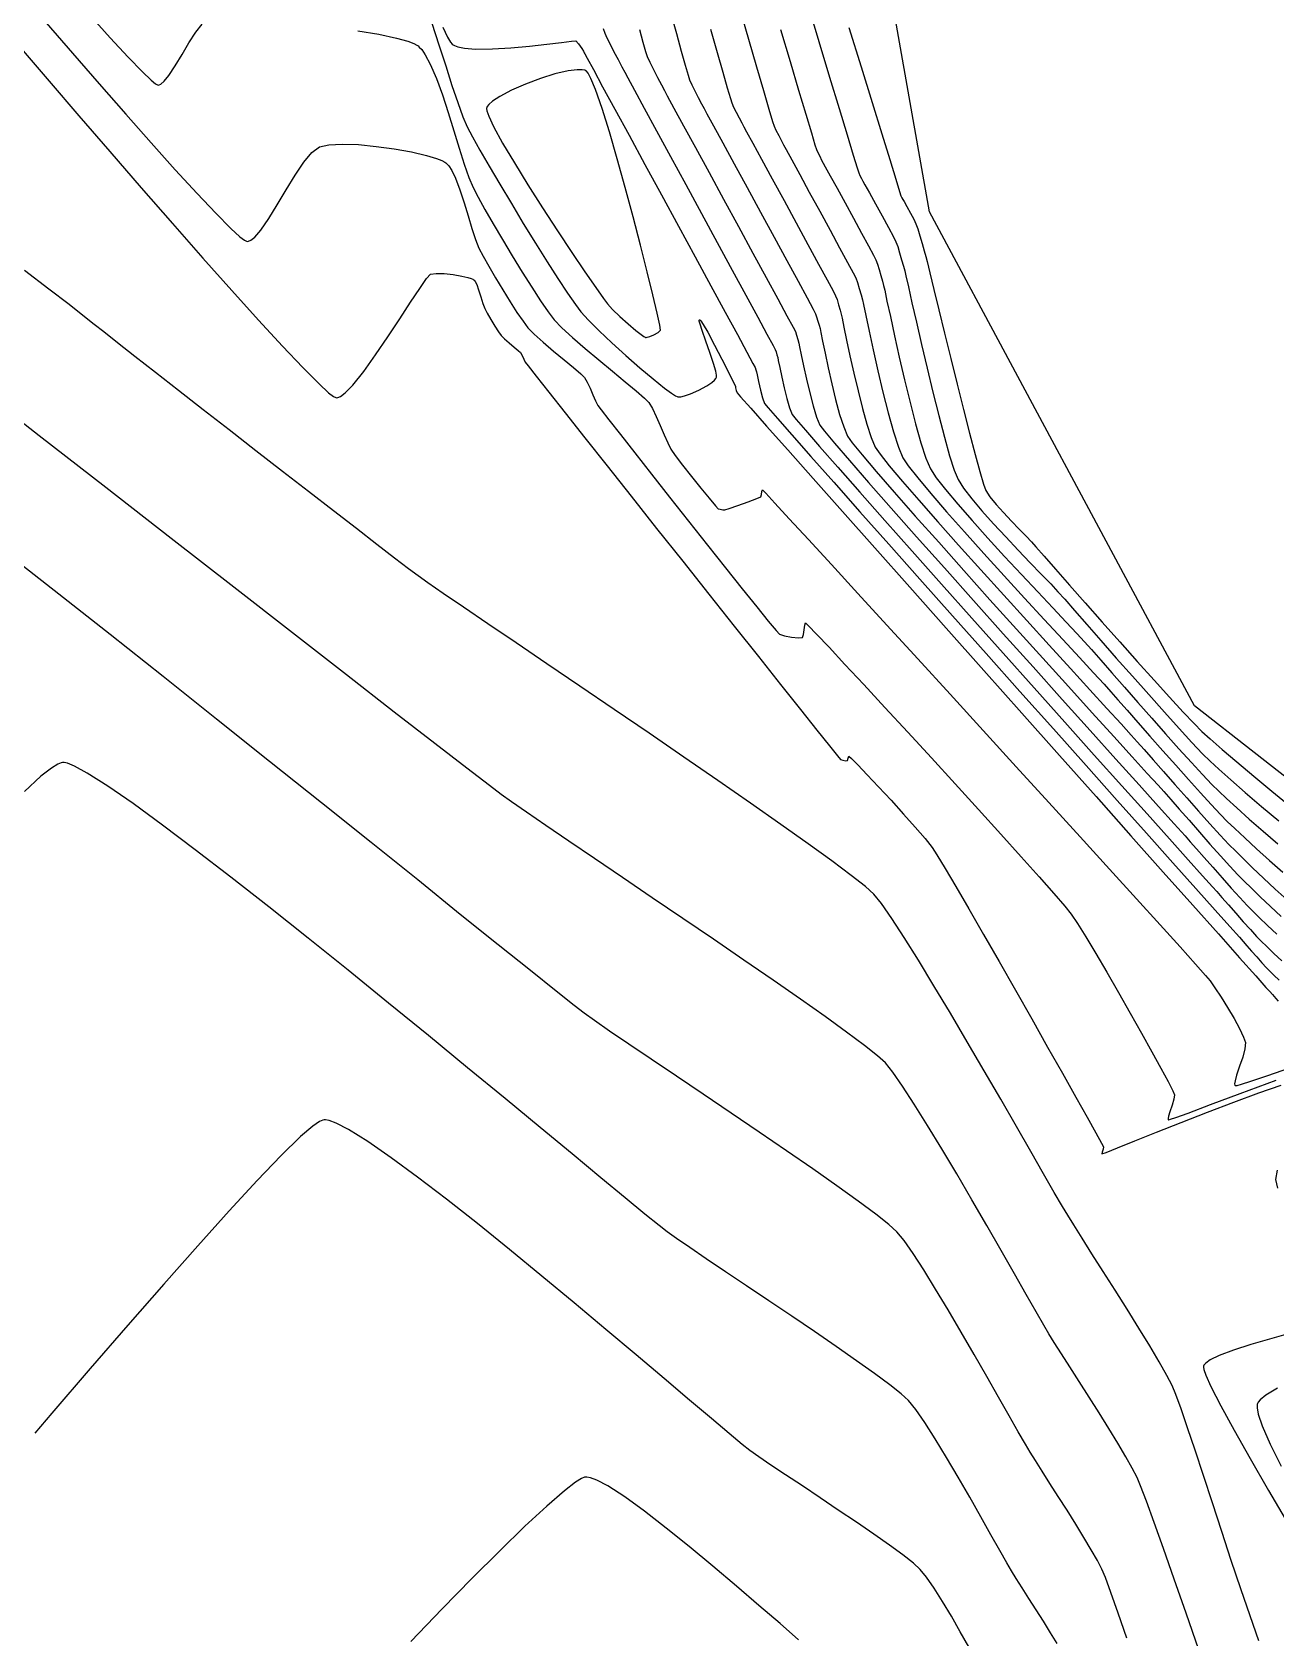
# Model space of a CAD drawing. Header units: metres. Extents: x 708931 to 723899, y 5405153 to 5413472.
# Drawn here: x 709600.9 to 709695.5, y 5411836.6 to 5411958.9 of the extents above; entities that cross this region are included whole.
import ezdxf

# ---------------------------------------------------------------- set-up
doc = ezdxf.new("R2010")
doc.units = ezdxf.units.M
doc.header["$LTSCALE"] = 12.7
doc.header["$MEASUREMENT"] = 0
for name, color, linetype in [('CONT-MJR1', 252, 'Continuous'), ('CONT-MNR1', 251, 'Continuous'), ('contornos2', 7, 'Continuous')]:
    doc.layers.add(name, color=color, linetype=linetype)

msp = doc.modelspace()

# ---------------------------------------------------------------- linework, layer by layer
at = {"layer": 'CONT-MJR1', "flags": 128}
for points, elevation in [([(709644.34, 5411959.14), (709644.46, 5411958.79), (709644.61, 5411958.45), (709644.86, 5411957.96), (709645.15, 5411957.38), (709645.46, 5411956.78), (709645.75, 5411956.24), (709645.97, 5411955.82), (709646.2, 5411955.4), (709646.71, 5411954.45), (709647.45, 5411953.08), (709648.38, 5411951.37), (709649.45, 5411949.41), (709650.61, 5411947.28), (709651.81, 5411945.07), (709653.01, 5411942.87), (709654.15, 5411940.76), (709655.2, 5411938.84), (709656.09, 5411937.18), (709656.8, 5411935.89), (709657.26, 5411935.03), (709657.43, 5411934.71), (709657.5, 5411934.53), (709657.56, 5411934.3), (709657.62, 5411934.11), (709657.66, 5411933.87), (709657.77, 5411933.34), (709657.92, 5411932.62), (709658.11, 5411931.8), (709658.31, 5411930.98), (709658.52, 5411930.28), (709658.72, 5411929.78), (709659.01, 5411929.4), (709659.72, 5411928.58), (709660.79, 5411927.34), (709662.19, 5411925.75), (709663.86, 5411923.86), (709665.76, 5411921.71), (709667.85, 5411919.36), (709670.08, 5411916.86), (709672.4, 5411914.26), (709674.77, 5411911.61), (709677.14, 5411908.96), (709679.47, 5411906.35), (709681.71, 5411903.85), (709683.81, 5411901.51), (709685.74, 5411899.36), (709687.43, 5411897.47), (709688.86, 5411895.88), (709689.96, 5411894.65), (709690.71, 5411893.82), (709691.04, 5411893.45), (709691.43, 5411893.01), (709691.92, 5411892.45), (709692.48, 5411891.81), (709693.05, 5411891.16), (709693.6, 5411890.56), (709694.07, 5411890.04), (709694.43, 5411889.68), (709694.84, 5411889.27), (709695.38, 5411888.75), (709695.99, 5411888.19)], 235), ([(709657.83, 5411959.08), (709658.56, 5411956.63), (709659.21, 5411954.45), (709659.76, 5411952.62), (709660.18, 5411951.21), (709660.45, 5411950.29), (709660.56, 5411949.94), (709660.66, 5411949.71), (709660.81, 5411949.42), (709660.96, 5411949.13), (709661.08, 5411948.91), (709661.24, 5411948.61), (709661.62, 5411947.93), (709662.13, 5411946.99), (709662.74, 5411945.88), (709663.38, 5411944.71), (709664, 5411943.58), (709664.52, 5411942.61), (709664.9, 5411941.9), (709665.08, 5411941.54), (709665.2, 5411941.22), (709665.33, 5411940.81), (709665.46, 5411940.35), (709665.58, 5411939.93), (709665.67, 5411939.6), (709665.76, 5411939.23), (709665.93, 5411938.4), (709666.19, 5411937.22), (709666.51, 5411935.76), (709666.87, 5411934.13), (709667.27, 5411932.41), (709667.69, 5411930.69), (709668.11, 5411929.06), (709668.52, 5411927.61), (709668.9, 5411926.45), (709669.24, 5411925.64), (709669.68, 5411924.96), (709670.39, 5411924.05), (709671.32, 5411922.94), (709672.41, 5411921.69), (709673.61, 5411920.35), (709674.88, 5411918.97), (709676.17, 5411917.59), (709677.41, 5411916.26), (709678.56, 5411915.04), (709679.57, 5411913.97), (709680.39, 5411913.09), (709680.96, 5411912.47), (709681.5, 5411911.87), (709682.2, 5411911.06), (709683.05, 5411910.1), (709684.01, 5411909.01), (709685.03, 5411907.85), (709686.09, 5411906.66), (709687.14, 5411905.47), (709688.16, 5411904.33), (709689.11, 5411903.28), (709689.96, 5411902.36), (709690.66, 5411901.61), (709691.19, 5411901.09), (709691.77, 5411900.54), (709692.56, 5411899.82), (709693.51, 5411898.97), (709694.57, 5411898.05), (709695.68, 5411897.08)], 240), ([(709600.02, 5411957.63), (709602.15, 5411955.14), (709604.42, 5411952.5), (709606.78, 5411949.78), (709609.17, 5411947.02), (709611.55, 5411944.31), (709613.86, 5411941.68), (709616.06, 5411939.21), (709618.1, 5411936.96), (709619.91, 5411934.98), (709621.47, 5411933.34), (709622.7, 5411932.1), (709623.43, 5411931.43), (709623.81, 5411931.13), (709623.97, 5411931.05), (709624.03, 5411931.04), (709624.12, 5411931.05), (709624.33, 5411931.14), (709624.7, 5411931.42), (709625.28, 5411932.01), (709626.11, 5411933.05), (709627.01, 5411934.3), (709627.94, 5411935.67), (709628.84, 5411937.04), (709629.66, 5411938.31), (709630.36, 5411939.37), (709630.89, 5411940.12), (709631.19, 5411940.44), (709631.61, 5411940.51), (709632.22, 5411940.5), (709632.91, 5411940.43), (709633.58, 5411940.31), (709634.03, 5411940.2), (709634.29, 5411940.11), (709634.41, 5411940.06), (709634.45, 5411940.03), (709634.5, 5411939.99), (709634.58, 5411939.88), (709634.7, 5411939.66), (709634.84, 5411939.27), (709635.01, 5411938.73), (709635.16, 5411938.21), (709635.31, 5411937.83), (709635.5, 5411937.47), (709635.77, 5411937), (709636.07, 5411936.5), (709636.36, 5411936.07), (709636.57, 5411935.77), (709636.82, 5411935.53), (709637.18, 5411935.22), (709637.56, 5411934.9), (709637.87, 5411934.64), (709638.04, 5411934.49), (709638.16, 5411934.27), (709638.28, 5411933.99), (709638.38, 5411933.76), (709638.61, 5411933.47), (709639.23, 5411932.69), (709640.19, 5411931.47), (709641.44, 5411929.89), (709642.94, 5411928), (709644.63, 5411925.86), (709646.47, 5411923.54), (709648.4, 5411921.1), (709650.39, 5411918.6), (709652.37, 5411916.09), (709654.31, 5411913.65), (709656.15, 5411911.34), (709657.84, 5411909.21), (709659.34, 5411907.32), (709660.59, 5411905.75), (709661.55, 5411904.55), (709662.17, 5411903.78), (709662.4, 5411903.5), (709662.57, 5411903.45), (709662.8, 5411903.41), (709662.94, 5411903.42), (709662.99, 5411903.6), (709663.03, 5411903.77), (709663.22, 5411903.59), (709663.71, 5411903.09), (709664.43, 5411902.34), (709665.3, 5411901.42), (709666.25, 5411900.4), (709667.2, 5411899.35), (709668.09, 5411898.36), (709668.84, 5411897.49), (709669.37, 5411896.82), (709669.74, 5411896.24), (709670.36, 5411895.22), (709671.18, 5411893.83), (709672.17, 5411892.13), (709673.28, 5411890.2), (709674.48, 5411888.12), (709675.71, 5411885.94), (709676.96, 5411883.76), (709678.16, 5411881.62), (709679.29, 5411879.62), (709680.31, 5411877.81), (709681.17, 5411876.28), (709681.84, 5411875.09), (709682.27, 5411874.31), (709682.42, 5411874.02), (709682.38, 5411873.84), (709682.31, 5411873.61), (709682.29, 5411873.48), (709682.61, 5411873.6), (709683.48, 5411873.95), (709684.8, 5411874.47), (709686.45, 5411875.13), (709688.32, 5411875.88), (709690.32, 5411876.66), (709692.33, 5411877.42), (709694.23, 5411878.13), (709695.94, 5411878.73)], 230), ([(709694.24, 5411836.43), (709693.57, 5411838.33), (709692.87, 5411840.39), (709692.14, 5411842.55), (709691.42, 5411844.75), (709690.71, 5411846.92), (709690.03, 5411849), (709689.39, 5411850.93), (709688.82, 5411852.64), (709688.33, 5411854.07), (709687.93, 5411855.17), (709687.65, 5411855.86), (709687.24, 5411856.63), (709686.66, 5411857.66), (709685.93, 5411858.87), (709685.11, 5411860.22), (709684.21, 5411861.66), (709683.3, 5411863.11), (709682.4, 5411864.54), (709681.54, 5411865.88), (709680.78, 5411867.07), (709680.15, 5411868.08), (709679.69, 5411868.83), (709679.29, 5411869.49), (709678.67, 5411870.56), (709677.86, 5411871.98), (709676.89, 5411873.67), (709675.79, 5411875.58), (709674.59, 5411877.66), (709673.34, 5411879.82), (709672.05, 5411882.03), (709670.76, 5411884.2), (709669.51, 5411886.29), (709668.33, 5411888.23), (709667.25, 5411889.96), (709666.3, 5411891.41), (709665.51, 5411892.54), (709664.93, 5411893.26), (709664.29, 5411893.84), (709663.21, 5411894.69), (709661.74, 5411895.79), (709659.94, 5411897.09), (709657.85, 5411898.57), (709655.55, 5411900.18), (709653.07, 5411901.9), (709650.48, 5411903.68), (709647.82, 5411905.5), (709645.16, 5411907.31), (709642.55, 5411909.08), (709640.05, 5411910.78), (709637.7, 5411912.38), (709635.56, 5411913.83), (709633.7, 5411915.1), (709632.15, 5411916.15), (709630.99, 5411916.96), (709630.25, 5411917.48), (709629.51, 5411918.03), (709628.45, 5411918.84), (709627.11, 5411919.87), (709625.54, 5411921.08), (709623.79, 5411922.43), (709621.9, 5411923.9), (709619.92, 5411925.43), (709617.89, 5411927.01), (709615.86, 5411928.59), (709613.88, 5411930.13), (709612, 5411931.6), (709610.25, 5411932.97), (709608.69, 5411934.19), (709607.36, 5411935.23), (709606.31, 5411936.05), (709605.59, 5411936.63), (709604.84, 5411937.21), (709603.67, 5411938.13), (709602.12, 5411939.32), (709600.28, 5411940.74)], 230), ([(709695.64, 5411872.26), (709695.52, 5411871.55), (709695.67, 5411870.89)], 230), ([(709696.47, 5411859.79), (709695.05, 5411859.38), (709693.63, 5411858.97), (709692.31, 5411858.55), (709691.21, 5411858.14), (709690.54, 5411857.81), (709690.2, 5411857.56), (709690.06, 5411857.4), (709690.02, 5411857.32), (709690.02, 5411857.26), (709690.05, 5411857.08), (709690.2, 5411856.64), (709690.58, 5411855.79), (709691.34, 5411854.32), (709692.35, 5411852.47), (709693.58, 5411850.3), (709694.98, 5411847.87), (709696.51, 5411845.27)], 230), ([(709659.2, 5411836.49), (709657.79, 5411837.73), (709656.19, 5411839.11), (709654.47, 5411840.59), (709652.68, 5411842.11), (709650.88, 5411843.6), (709649.13, 5411845.01), (709647.47, 5411846.29), (709645.98, 5411847.38), (709644.69, 5411848.21), (709643.85, 5411848.66), (709643.36, 5411848.84), (709643.09, 5411848.89), (709642.98, 5411848.89), (709642.9, 5411848.87), (709642.68, 5411848.78), (709642.22, 5411848.49), (709641.39, 5411847.85), (709640.03, 5411846.68), (709638.37, 5411845.14), (709636.46, 5411843.28), (709634.34, 5411841.17), (709632.07, 5411838.85), (709629.7, 5411836.37)], 235)]:
    msp.add_lwpolyline(points, dxfattribs=dict(at, elevation=elevation))
at = {"layer": 'CONT-MNR1', "flags": 128}
for points, elevation in [([(709659.85, 5411961.12), (709660.75, 5411958.16), (709661.57, 5411955.45), (709662.3, 5411953.05), (709662.9, 5411951.05), (709663.37, 5411949.52), (709663.66, 5411948.54), (709663.78, 5411948.17), (709663.87, 5411947.97), (709664, 5411947.72), (709664.1, 5411947.53), (709664.26, 5411947.25), (709664.6, 5411946.63), (709665.06, 5411945.8), (709665.57, 5411944.88), (709666.04, 5411944), (709666.42, 5411943.3), (709666.61, 5411942.91), (709666.75, 5411942.55), (709666.89, 5411942.07), (709667.04, 5411941.55), (709667.18, 5411941.07), (709667.28, 5411940.7), (709667.37, 5411940.32), (709667.56, 5411939.49), (709667.83, 5411938.28), (709668.17, 5411936.79), (709668.56, 5411935.1), (709668.98, 5411933.3), (709669.42, 5411931.46), (709669.87, 5411929.68), (709670.3, 5411928.04), (709670.7, 5411926.63), (709671.05, 5411925.52), (709671.35, 5411924.81), (709671.77, 5411924.15), (709672.39, 5411923.34), (709673.16, 5411922.43), (709674.03, 5411921.45), (709674.97, 5411920.45), (709675.92, 5411919.45), (709676.84, 5411918.49), (709677.68, 5411917.62), (709678.4, 5411916.87), (709678.95, 5411916.27), (709679.46, 5411915.7), (709680.2, 5411914.85), (709681.14, 5411913.79), (709682.22, 5411912.56), (709683.39, 5411911.23), (709684.63, 5411909.84), (709685.86, 5411908.45), (709687.06, 5411907.11), (709688.17, 5411905.88), (709689.15, 5411904.81), (709689.96, 5411903.95), (709690.54, 5411903.37), (709691.19, 5411902.77), (709692.1, 5411901.96), (709693.21, 5411901), (709694.45, 5411899.94), (709695.77, 5411898.83)], 241), ([(709601.93, 5411959.59), (709603.93, 5411957.28), (709605.96, 5411954.94), (709607.98, 5411952.64), (709609.93, 5411950.44), (709611.76, 5411948.4), (709613.41, 5411946.6), (709614.84, 5411945.09), (709615.99, 5411943.93), (709616.67, 5411943.3), (709617.03, 5411943.03), (709617.18, 5411942.95), (709617.24, 5411942.94), (709617.33, 5411942.95), (709617.51, 5411943.03), (709617.81, 5411943.27), (709618.26, 5411943.79), (709618.87, 5411944.68), (709619.52, 5411945.74), (709620.2, 5411946.88), (709620.87, 5411947.99), (709621.53, 5411948.97), (709622.16, 5411949.72), (709622.73, 5411950.14), (709623.44, 5411950.3), (709624.47, 5411950.35), (709625.7, 5411950.31), (709627.05, 5411950.18), (709628.43, 5411949.99), (709629.74, 5411949.75), (709630.89, 5411949.49), (709631.64, 5411949.26), (709632.06, 5411949.09), (709632.27, 5411948.98), (709632.35, 5411948.93), (709632.42, 5411948.86), (709632.58, 5411948.69), (709632.8, 5411948.35), (709633.09, 5411947.76), (709633.42, 5411946.88), (709633.74, 5411945.89), (709634.04, 5411944.88), (709634.33, 5411943.92), (709634.61, 5411943.08), (709634.87, 5411942.44), (709635.19, 5411941.82), (709635.62, 5411941.05), (709636.13, 5411940.17), (709636.68, 5411939.25), (709637.24, 5411938.35), (709637.76, 5411937.54), (709638.23, 5411936.86), (709638.59, 5411936.37), (709639.07, 5411935.88), (709639.75, 5411935.27), (709640.54, 5411934.6), (709641.35, 5411933.94), (709642.07, 5411933.34), (709642.63, 5411932.87), (709642.92, 5411932.58), (709643.12, 5411932.24), (709643.33, 5411931.78), (709643.55, 5411931.27), (709643.75, 5411930.8), (709643.93, 5411930.45), (709644.18, 5411930.12), (709644.77, 5411929.36), (709645.64, 5411928.24), (709646.74, 5411926.84), (709648, 5411925.22), (709649.38, 5411923.47), (709650.82, 5411921.65), (709652.26, 5411919.83), (709653.64, 5411918.09), (709654.91, 5411916.5), (709656.02, 5411915.13), (709656.89, 5411914.04), (709657.49, 5411913.33), (709657.74, 5411913.05), (709658.13, 5411912.92), (709658.67, 5411912.81), (709659.19, 5411912.77), (709659.49, 5411912.8), (709659.57, 5411913.01), (709659.63, 5411913.38), (709659.68, 5411913.73), (709659.74, 5411913.9), (709659.97, 5411913.68), (709660.58, 5411913.05), (709661.52, 5411912.05), (709662.73, 5411910.75), (709664.17, 5411909.21), (709665.78, 5411907.47), (709667.51, 5411905.59), (709669.31, 5411903.63), (709671.13, 5411901.65), (709672.91, 5411899.7), (709674.6, 5411897.83), (709676.16, 5411896.11), (709677.52, 5411894.58), (709678.64, 5411893.3), (709679.47, 5411892.34), (709679.95, 5411891.74), (709680.43, 5411891.03), (709681.07, 5411890.01), (709681.83, 5411888.75), (709682.67, 5411887.32), (709683.56, 5411885.78), (709684.45, 5411884.21), (709685.31, 5411882.68), (709686.1, 5411881.26), (709686.79, 5411880.01), (709687.33, 5411879), (709687.69, 5411878.3), (709687.82, 5411877.99), (709687.78, 5411877.65), (709687.64, 5411877.19), (709687.47, 5411876.7), (709687.37, 5411876.37), (709687.34, 5411876.19), (709687.35, 5411876.11), (709687.36, 5411876.09), (709687.38, 5411876.09), (709687.51, 5411876.13), (709687.92, 5411876.27), (709688.85, 5411876.6), (709690.56, 5411877.24), (709692.83, 5411878.08), (709695.57, 5411879.11)], 231), ([(709605.28, 5411960.15), (709606.81, 5411958.45), (709608.16, 5411956.98), (709609.26, 5411955.84), (709609.92, 5411955.21), (709610.26, 5411954.93), (709610.4, 5411954.85), (709610.45, 5411954.84), (709610.52, 5411954.85), (709610.66, 5411954.92), (709610.9, 5411955.13), (709611.26, 5411955.57), (709611.75, 5411956.32), (709612.27, 5411957.18), (709612.8, 5411958.06), (709613.32, 5411958.87), (709613.81, 5411959.49)], 232), ([(709649.47, 5411960.28), (709649.9, 5411958.76), (709650.27, 5411957.43), (709650.58, 5411956.35), (709650.79, 5411955.6), (709650.9, 5411955.25), (709651.07, 5411954.87), (709651.31, 5411954.4), (709651.57, 5411953.89), (709651.82, 5411953.42), (709652.01, 5411953.06), (709652.23, 5411952.65), (709652.72, 5411951.75), (709653.43, 5411950.45), (709654.3, 5411948.85), (709655.28, 5411947.05), (709656.31, 5411945.16), (709657.34, 5411943.27), (709658.31, 5411941.49), (709659.16, 5411939.92), (709659.85, 5411938.65), (709660.31, 5411937.79), (709660.49, 5411937.44), (709660.58, 5411937.2), (709660.68, 5411936.88), (709660.77, 5411936.56), (709660.84, 5411936.31), (709660.9, 5411936.01), (709661.03, 5411935.36), (709661.22, 5411934.43), (709661.46, 5411933.32), (709661.73, 5411932.11), (709662.02, 5411930.9), (709662.33, 5411929.77), (709662.64, 5411928.82), (709662.93, 5411928.12), (709663.29, 5411927.62), (709664.04, 5411926.7), (709665.12, 5411925.43), (709666.49, 5411923.86), (709668.08, 5411922.04), (709669.87, 5411920.04), (709671.78, 5411917.9), (709673.77, 5411915.67), (709675.8, 5411913.43), (709677.8, 5411911.21), (709679.74, 5411909.07), (709681.55, 5411907.07), (709683.19, 5411905.26), (709684.61, 5411903.7), (709685.75, 5411902.45), (709686.57, 5411901.55), (709687.01, 5411901.06), (709687.53, 5411900.46), (709688.18, 5411899.72), (709688.93, 5411898.88), (709689.72, 5411897.97), (709690.52, 5411897.06), (709691.31, 5411896.18), (709692.03, 5411895.39), (709692.65, 5411894.73), (709693.13, 5411894.24), (709693.67, 5411893.72), (709694.35, 5411893.06), (709695.12, 5411892.31), (709695.95, 5411891.55)], 237), ([(709654.7, 5411960.69), (709655.39, 5411958.34), (709656.01, 5411956.22), (709656.54, 5411954.42), (709656.95, 5411953.01), (709657.22, 5411952.08), (709657.34, 5411951.71), (709657.48, 5411951.4), (709657.69, 5411951), (709657.9, 5411950.6), (709658.06, 5411950.29), (709658.25, 5411949.94), (709658.68, 5411949.15), (709659.29, 5411948.04), (709660.02, 5411946.7), (709660.81, 5411945.25), (709661.6, 5411943.8), (709662.33, 5411942.46), (709662.94, 5411941.33), (709663.37, 5411940.54), (709663.55, 5411940.18), (709663.68, 5411939.82), (709663.82, 5411939.35), (709663.96, 5411938.87), (709664.06, 5411938.5), (709664.14, 5411938.13), (709664.32, 5411937.3), (709664.57, 5411936.12), (709664.88, 5411934.69), (709665.24, 5411933.1), (709665.62, 5411931.47), (709666.02, 5411929.89), (709666.42, 5411928.46), (709666.8, 5411927.28), (709667.14, 5411926.47), (709667.55, 5411925.86), (709668.27, 5411924.94), (709669.26, 5411923.76), (709670.47, 5411922.37), (709671.83, 5411920.83), (709673.31, 5411919.18), (709674.85, 5411917.49), (709676.4, 5411915.8), (709677.91, 5411914.16), (709679.32, 5411912.63), (709680.58, 5411911.27), (709681.65, 5411910.11), (709682.46, 5411909.23), (709682.98, 5411908.66), (709683.51, 5411908.06), (709684.21, 5411907.27), (709685.04, 5411906.33), (709685.95, 5411905.28), (709686.92, 5411904.18), (709687.91, 5411903.07), (709688.88, 5411901.98), (709689.79, 5411900.97), (709690.61, 5411900.07), (709691.31, 5411899.33), (709691.84, 5411898.8), (709692.41, 5411898.25), (709693.17, 5411897.54), (709694.06, 5411896.71), (709695.04, 5411895.83), (709696.06, 5411894.92)], 239), ([(709625.66, 5411958.98), (709627.25, 5411958.71), (709628.6, 5411958.42), (709629.45, 5411958.18), (709629.92, 5411958), (709630.15, 5411957.88), (709630.24, 5411957.82), (709630.33, 5411957.74), (709630.52, 5411957.54), (709630.79, 5411957.14), (709631.17, 5411956.44), (709631.63, 5411955.35), (709632.09, 5411954.1), (709632.53, 5411952.75), (709632.96, 5411951.37), (709633.37, 5411950.04), (709633.75, 5411948.83), (709634.11, 5411947.81), (709634.43, 5411947.05), (709634.81, 5411946.32), (709635.33, 5411945.37), (709635.96, 5411944.28), (709636.66, 5411943.08), (709637.4, 5411941.84), (709638.16, 5411940.61), (709638.89, 5411939.46), (709639.56, 5411938.43), (709640.15, 5411937.58), (709640.61, 5411936.98), (709641.19, 5411936.37), (709641.99, 5411935.63), (709642.95, 5411934.8), (709643.99, 5411933.93), (709645.03, 5411933.07), (709646.01, 5411932.26), (709646.84, 5411931.56), (709647.47, 5411931.01), (709647.81, 5411930.67), (709648.08, 5411930.22), (709648.37, 5411929.61), (709648.67, 5411928.92), (709648.96, 5411928.23), (709649.24, 5411927.6), (709649.48, 5411927.13), (709649.82, 5411926.65), (709650.38, 5411925.92), (709651.06, 5411925.06), (709651.77, 5411924.17), (709652.41, 5411923.39), (709652.88, 5411922.82), (709653.09, 5411922.59), (709653.24, 5411922.55), (709653.44, 5411922.52), (709653.6, 5411922.52), (709653.92, 5411922.62), (709654.59, 5411922.85), (709655.37, 5411923.13), (709656.03, 5411923.38), (709656.33, 5411923.51), (709656.38, 5411923.68), (709656.41, 5411923.91), (709656.46, 5411924.04), (709656.71, 5411923.78), (709657.4, 5411923.02), (709658.5, 5411921.83), (709659.95, 5411920.25), (709661.71, 5411918.34), (709663.71, 5411916.15), (709665.91, 5411913.74), (709668.27, 5411911.17), (709670.74, 5411908.47), (709673.25, 5411905.72), (709675.77, 5411902.95), (709678.25, 5411900.24), (709680.63, 5411897.62), (709682.87, 5411895.16), (709684.92, 5411892.91), (709686.72, 5411890.92), (709688.24, 5411889.25), (709689.41, 5411887.94), (709690.19, 5411887.06), (709690.53, 5411886.66), (709690.9, 5411886.13), (709691.36, 5411885.42), (709691.86, 5411884.62), (709692.35, 5411883.79), (709692.77, 5411883.02), (709693.08, 5411882.38), (709693.23, 5411881.96), (709693.18, 5411881.49), (709693.01, 5411880.86), (709692.77, 5411880.16), (709692.54, 5411879.49), (709692.43, 5411879.06), (709692.4, 5411878.82), (709692.42, 5411878.72), (709692.44, 5411878.69), (709692.46, 5411878.69), (709692.58, 5411878.7), (709692.91, 5411878.79), (709693.64, 5411879.02), (709694.93, 5411879.46), (709696.59, 5411880.04)], 232), ([(709631.29, 5411959.55), (709631.83, 5411957.91), (709632.34, 5411956.31), (709632.82, 5411954.82), (709633.26, 5411953.51), (709633.65, 5411952.43), (709633.98, 5411951.66), (709634.38, 5411950.91), (709634.94, 5411949.9), (709635.65, 5411948.67), (709636.46, 5411947.3), (709637.34, 5411945.82), (709638.25, 5411944.31), (709639.17, 5411942.82), (709640.06, 5411941.4), (709640.89, 5411940.11), (709641.61, 5411939), (709642.21, 5411938.14), (709642.63, 5411937.58), (709643.22, 5411936.94), (709644.03, 5411936.13), (709645, 5411935.22), (709646.06, 5411934.26), (709647.12, 5411933.32), (709648.13, 5411932.48), (709648.99, 5411931.78), (709649.53, 5411931.38), (709649.83, 5411931.19), (709649.96, 5411931.13), (709650.01, 5411931.12), (709650.07, 5411931.11), (709650.23, 5411931.12), (709650.52, 5411931.19), (709650.98, 5411931.34), (709651.61, 5411931.61), (709652.21, 5411931.94), (709652.6, 5411932.2), (709652.81, 5411932.39), (709652.9, 5411932.5), (709652.93, 5411932.55), (709652.95, 5411932.6), (709652.95, 5411932.75), (709652.9, 5411933.07), (709652.74, 5411933.64), (709652.46, 5411934.48), (709652.14, 5411935.36), (709651.86, 5411936.15), (709651.7, 5411936.64), (709651.64, 5411936.88), (709651.64, 5411936.96), (709651.66, 5411936.98), (709651.68, 5411936.97), (709651.76, 5411936.89), (709651.94, 5411936.62), (709652.29, 5411936.03), (709652.81, 5411935.05), (709653.37, 5411933.98), (709653.87, 5411932.99), (709654.23, 5411932.26), (709654.37, 5411931.98), (709654.39, 5411931.91), (709654.41, 5411931.81), (709654.46, 5411931.6), (709654.52, 5411931.43), (709654.79, 5411931.12), (709655.56, 5411930.25), (709656.77, 5411928.88), (709658.38, 5411927.08), (709660.32, 5411924.89), (709662.55, 5411922.38), (709665.02, 5411919.61), (709667.67, 5411916.63), (709670.45, 5411913.5), (709673.31, 5411910.28), (709676.2, 5411907.04), (709679.06, 5411903.82), (709681.85, 5411900.7), (709684.5, 5411897.71), (709686.97, 5411894.94), (709689.21, 5411892.42), (709691.17, 5411890.23), (709692.78, 5411888.41), (709694, 5411887.04), (709694.78, 5411886.16), (709695.07, 5411885.84), (709695.27, 5411885.61), (709695.53, 5411885.32), (709695.72, 5411885.11)], 233), ([(709632.13, 5411959.24), (709632.47, 5411958.5), (709632.7, 5411958.12), (709632.84, 5411957.96), (709632.91, 5411957.9), (709633.01, 5411957.85), (709633.26, 5411957.75), (709633.77, 5411957.65), (709634.62, 5411957.58), (709635.9, 5411957.59), (709637.31, 5411957.68), (709638.73, 5411957.81), (709640.05, 5411957.96), (709641.15, 5411958.09), (709641.92, 5411958.18), (709642.24, 5411958.2), (709642.46, 5411957.97), (709642.71, 5411957.62), (709642.83, 5411957.42), (709642.89, 5411957.31), (709642.94, 5411957.21), (709643.11, 5411956.9), (709643.58, 5411956.04), (709644.29, 5411954.72), (709645.22, 5411953.02), (709646.3, 5411951.02), (709647.5, 5411948.81), (709648.77, 5411946.48), (709650.06, 5411944.1), (709651.33, 5411941.76), (709652.53, 5411939.56), (709653.62, 5411937.56), (709654.55, 5411935.85), (709655.27, 5411934.52), (709655.73, 5411933.66), (709655.9, 5411933.35), (709655.96, 5411933.18), (709656, 5411933.01), (709656.05, 5411932.78), (709656.16, 5411932.27), (709656.3, 5411931.63), (709656.46, 5411931.03), (709656.62, 5411930.6), (709656.89, 5411930.28), (709657.6, 5411929.46), (709658.69, 5411928.21), (709660.14, 5411926.58), (709661.88, 5411924.61), (709663.87, 5411922.36), (709666.08, 5411919.89), (709668.44, 5411917.23), (709670.92, 5411914.44), (709673.48, 5411911.58), (709676.05, 5411908.69), (709678.61, 5411905.83), (709681.09, 5411903.04), (709683.46, 5411900.38), (709685.68, 5411897.9), (709687.69, 5411895.65), (709689.45, 5411893.68), (709690.91, 5411892.05), (709692.03, 5411890.8), (709692.76, 5411889.98), (709693.05, 5411889.65), (709693.33, 5411889.33), (709693.69, 5411888.92), (709694.08, 5411888.48), (709694.47, 5411888.04), (709694.82, 5411887.66), (709695.08, 5411887.39), (709695.38, 5411887.1), (709695.79, 5411886.71)], 234), ([(709647.1, 5411959.08), (709647.36, 5411958.12), (709647.56, 5411957.4), (709647.68, 5411957.02), (709647.88, 5411956.58), (709648.16, 5411956.02), (709648.47, 5411955.42), (709648.76, 5411954.87), (709648.99, 5411954.44), (709649.21, 5411954.02), (709649.72, 5411953.09), (709650.45, 5411951.75), (709651.36, 5411950.08), (709652.39, 5411948.18), (709653.49, 5411946.15), (709654.62, 5411944.08), (709655.72, 5411942.06), (709656.74, 5411940.19), (709657.62, 5411938.57), (709658.32, 5411937.27), (709658.78, 5411936.41), (709658.96, 5411936.08), (709659.05, 5411935.81), (709659.15, 5411935.48), (709659.23, 5411935.21), (709659.28, 5411934.93), (709659.41, 5411934.32), (709659.58, 5411933.47), (709659.8, 5411932.47), (709660.05, 5411931.42), (709660.31, 5411930.42), (709660.57, 5411929.56), (709660.83, 5411928.95), (709661.17, 5411928.49), (709661.93, 5411927.58), (709663.07, 5411926.26), (709664.53, 5411924.59), (709666.25, 5411922.63), (709668.19, 5411920.45), (709670.3, 5411918.09), (709672.51, 5411915.61), (709674.78, 5411913.08), (709677.05, 5411910.55), (709679.27, 5411908.08), (709681.39, 5411905.72), (709683.36, 5411903.54), (709685.12, 5411901.59), (709686.61, 5411899.92), (709687.8, 5411898.61), (709688.62, 5411897.7), (709689.02, 5411897.25), (709689.49, 5411896.72), (709690.08, 5411896.05), (709690.74, 5411895.3), (709691.44, 5411894.5), (709692.14, 5411893.72), (709692.79, 5411893), (709693.35, 5411892.39), (709693.78, 5411891.96), (709694.27, 5411891.49), (709694.89, 5411890.88), (709695.6, 5411890.21)], 236), ([(709652.51, 5411959.09), (709653.01, 5411957.33), (709653.44, 5411955.82), (709653.78, 5411954.63), (709654.01, 5411953.82), (709654.12, 5411953.48), (709654.26, 5411953.17), (709654.45, 5411952.78), (709654.67, 5411952.36), (709654.88, 5411951.97), (709655.04, 5411951.67), (709655.24, 5411951.29), (709655.71, 5411950.43), (709656.38, 5411949.2), (709657.2, 5411947.71), (709658.1, 5411946.06), (709659.02, 5411944.35), (709659.92, 5411942.71), (709660.73, 5411941.22), (709661.39, 5411940.01), (709661.84, 5411939.17), (709662.02, 5411938.81), (709662.13, 5411938.51), (709662.25, 5411938.11), (709662.36, 5411937.71), (709662.45, 5411937.4), (709662.52, 5411937.1), (709662.66, 5411936.41), (709662.86, 5411935.43), (709663.11, 5411934.24), (709663.41, 5411932.92), (709663.73, 5411931.56), (709664.06, 5411930.23), (709664.4, 5411929.03), (709664.73, 5411928.02), (709665.04, 5411927.29), (709665.41, 5411926.76), (709666.11, 5411925.87), (709667.11, 5411924.68), (709668.36, 5411923.24), (709669.8, 5411921.61), (709671.39, 5411919.82), (709673.08, 5411917.94), (709674.82, 5411916.01), (709676.58, 5411914.08), (709678.28, 5411912.2), (709679.9, 5411910.43), (709681.38, 5411908.81), (709682.68, 5411907.39), (709683.75, 5411906.23), (709684.53, 5411905.37), (709684.99, 5411904.86), (709685.52, 5411904.26), (709686.2, 5411903.49), (709686.99, 5411902.59), (709687.85, 5411901.61), (709688.75, 5411900.59), (709689.64, 5411899.58), (709690.5, 5411898.62), (709691.29, 5411897.76), (709691.96, 5411897.05), (709692.48, 5411896.52), (709693.05, 5411895.97), (709693.77, 5411895.27), (709694.59, 5411894.48), (709695.48, 5411893.65), (709696.4, 5411892.83)], 238), ([(709663.04, 5411959.22), (709663.97, 5411956.23), (709664.8, 5411953.51), (709665.53, 5411951.14), (709666.14, 5411949.18), (709666.6, 5411947.69), (709666.89, 5411946.74), (709666.99, 5411946.41), (709667.06, 5411946.27), (709667.13, 5411946.14), (709667.23, 5411945.97), (709667.45, 5411945.59), (709667.72, 5411945.1), (709667.97, 5411944.63), (709668.14, 5411944.27), (709668.28, 5411943.9), (709668.44, 5411943.37), (709668.61, 5411942.78), (709668.77, 5411942.23), (709668.89, 5411941.8), (709668.99, 5411941.41), (709669.2, 5411940.54), (709669.51, 5411939.29), (709669.89, 5411937.73), (709670.32, 5411935.95), (709670.79, 5411934.04), (709671.27, 5411932.08), (709671.76, 5411930.15), (709672.22, 5411928.34), (709672.64, 5411926.73), (709672.99, 5411925.42), (709673.27, 5411924.47), (709673.45, 5411923.99), (709673.77, 5411923.5), (709674.24, 5411922.93), (709674.8, 5411922.3), (709675.4, 5411921.66), (709676, 5411921.05), (709676.52, 5411920.51), (709676.93, 5411920.07), (709677.27, 5411919.69), (709677.9, 5411918.98), (709678.77, 5411917.99), (709679.82, 5411916.79), (709681.02, 5411915.43), (709682.32, 5411913.97), (709683.65, 5411912.47), (709684.99, 5411910.97), (709686.27, 5411909.55), (709687.45, 5411908.24), (709688.48, 5411907.12), (709689.31, 5411906.24), (709689.89, 5411905.65), (709690.53, 5411905.07), (709691.44, 5411904.27), (709692.57, 5411903.32), (709693.85, 5411902.24), (709695.22, 5411901.11), (709696.62, 5411899.96)], 242), ([(709689.68, 5411835.75), (709688.71, 5411838.52), (709687.8, 5411841.11), (709686.98, 5411843.44), (709686.26, 5411845.44), (709685.68, 5411847.06), (709685.24, 5411848.22), (709684.97, 5411848.86), (709684.61, 5411849.56), (709684.12, 5411850.43), (709683.51, 5411851.46), (709682.82, 5411852.58), (709682.08, 5411853.77), (709681.32, 5411854.97), (709680.57, 5411856.16), (709679.86, 5411857.27), (709679.21, 5411858.28), (709678.67, 5411859.14), (709678.26, 5411859.8), (709677.88, 5411860.45), (709677.29, 5411861.47), (709676.53, 5411862.79), (709675.63, 5411864.37), (709674.62, 5411866.14), (709673.53, 5411868.04), (709672.39, 5411870), (709671.24, 5411871.96), (709670.1, 5411873.87), (709669.02, 5411875.66), (709668.01, 5411877.27), (709667.12, 5411878.64), (709666.38, 5411879.71), (709665.81, 5411880.41), (709665.21, 5411880.96), (709664.21, 5411881.75), (709662.86, 5411882.76), (709661.22, 5411883.94), (709659.34, 5411885.27), (709657.26, 5411886.72), (709655.04, 5411888.24), (709652.74, 5411889.82), (709650.4, 5411891.41), (709648.07, 5411892.99), (709645.81, 5411894.52), (709643.67, 5411895.97), (709641.71, 5411897.3), (709639.96, 5411898.49), (709638.48, 5411899.49), (709637.34, 5411900.29), (709636.56, 5411900.84), (709635.67, 5411901.52), (709633.95, 5411902.84), (709631.51, 5411904.73), (709628.43, 5411907.12), (709624.79, 5411909.95), (709620.69, 5411913.14), (709616.21, 5411916.62), (709611.44, 5411920.33), (709606.47, 5411924.2), (709601.4, 5411928.15), (709596.29, 5411932.12)], 231), ([(709684.19, 5411836.62), (709683.53, 5411838.54), (709682.98, 5411840.1), (709682.56, 5411841.24), (709682.3, 5411841.87), (709681.95, 5411842.54), (709681.48, 5411843.36), (709680.92, 5411844.3), (709680.3, 5411845.31), (709679.64, 5411846.36), (709678.97, 5411847.41), (709678.33, 5411848.41), (709677.74, 5411849.33), (709677.23, 5411850.14), (709676.83, 5411850.78), (709676.47, 5411851.39), (709675.93, 5411852.33), (709675.24, 5411853.54), (709674.43, 5411854.97), (709673.53, 5411856.55), (709672.57, 5411858.22), (709671.58, 5411859.93), (709670.59, 5411861.61), (709669.63, 5411863.2), (709668.73, 5411864.66), (709667.92, 5411865.91), (709667.23, 5411866.9), (709666.69, 5411867.56), (709666.08, 5411868.12), (709665.08, 5411868.91), (709663.74, 5411869.9), (709662.12, 5411871.06), (709660.28, 5411872.34), (709658.29, 5411873.72), (709656.2, 5411875.15), (709654.06, 5411876.6), (709651.94, 5411878.03), (709649.9, 5411879.41), (709647.99, 5411880.69), (709646.27, 5411881.85), (709644.81, 5411882.84), (709643.66, 5411883.64), (709642.88, 5411884.2), (709642.12, 5411884.78), (709640.74, 5411885.88), (709638.79, 5411887.44), (709636.34, 5411889.41), (709633.45, 5411891.72), (709630.21, 5411894.34), (709626.66, 5411897.18), (709622.88, 5411900.21), (709618.94, 5411903.36), (709614.9, 5411906.59), (709610.84, 5411909.82), (709606.81, 5411913.01), (709602.88, 5411916.1), (709599.13, 5411919.03)], 232), ([(709678.89, 5411836.22), (709678.39, 5411837.04), (709677.85, 5411837.91), (709677.29, 5411838.79), (709676.74, 5411839.65), (709676.22, 5411840.46), (709675.77, 5411841.17), (709675.4, 5411841.76), (709675.05, 5411842.36), (709674.52, 5411843.3), (709673.85, 5411844.48), (709673.08, 5411845.86), (709672.23, 5411847.35), (709671.34, 5411848.88), (709670.46, 5411850.39), (709669.6, 5411851.8), (709668.82, 5411853.03), (709668.13, 5411854.03), (709667.58, 5411854.71), (709667.02, 5411855.22), (709666.14, 5411855.91), (709664.99, 5411856.76), (709663.62, 5411857.74), (709662.07, 5411858.82), (709660.41, 5411859.96), (709658.69, 5411861.13), (709656.95, 5411862.3), (709655.25, 5411863.44), (709653.64, 5411864.51), (709652.18, 5411865.5), (709650.92, 5411866.35), (709649.9, 5411867.05), (709649.19, 5411867.55), (709648.58, 5411868.03), (709647.5, 5411868.91), (709646.01, 5411870.14), (709644.15, 5411871.67), (709641.98, 5411873.48), (709639.53, 5411875.5), (709636.86, 5411877.71), (709634.01, 5411880.05), (709631.04, 5411882.49), (709627.99, 5411884.97), (709624.92, 5411887.47), (709621.86, 5411889.92), (709618.87, 5411892.3), (709615.99, 5411894.55), (709613.28, 5411896.64), (709610.79, 5411898.52), (709608.55, 5411900.15), (709606.62, 5411901.48), (709605.05, 5411902.48), (709604.09, 5411903), (709603.55, 5411903.22), (709603.29, 5411903.27), (709603.18, 5411903.27), (709603.07, 5411903.25), (709602.82, 5411903.16), (709602.33, 5411902.86), (709601.53, 5411902.23), (709600.28, 5411901.06)], 233), ([(709672.17, 5411835.97), (709671.51, 5411837.12), (709670.84, 5411838.29), (709670.17, 5411839.41), (709669.53, 5411840.42), (709668.95, 5411841.26), (709668.46, 5411841.86), (709667.94, 5411842.34), (709667.14, 5411842.97), (709666.12, 5411843.71), (709664.93, 5411844.55), (709663.61, 5411845.45), (709662.23, 5411846.38), (709660.84, 5411847.31), (709659.49, 5411848.21), (709658.22, 5411849.05), (709657.1, 5411849.8), (709656.18, 5411850.43), (709655.5, 5411850.91), (709654.92, 5411851.37), (709653.93, 5411852.2), (709652.58, 5411853.34), (709650.91, 5411854.75), (709648.98, 5411856.39), (709646.84, 5411858.2), (709644.54, 5411860.13), (709642.13, 5411862.14), (709639.66, 5411864.19), (709637.19, 5411866.21), (709634.75, 5411868.18), (709632.4, 5411870.03), (709630.2, 5411871.71), (709628.19, 5411873.2), (709626.42, 5411874.42), (709624.95, 5411875.34), (709624.01, 5411875.83), (709623.47, 5411876.03), (709623.2, 5411876.08), (709623.08, 5411876.08), (709622.98, 5411876.06), (709622.73, 5411875.95), (709622.22, 5411875.59), (709621.3, 5411874.81), (709619.81, 5411873.36), (709617.98, 5411871.45), (709615.85, 5411869.15), (709613.47, 5411866.5), (709610.89, 5411863.58), (709608.15, 5411860.44), (709605.29, 5411857.14), (709602.36, 5411853.74), (709601.07, 5411852.24)], 234), ([(709695.66, 5411855.66), (709694.77, 5411855.11), (709694.34, 5411854.77), (709694.18, 5411854.58), (709694.13, 5411854.49), (709694.11, 5411854.4), (709694.11, 5411854.16), (709694.2, 5411853.67), (709694.49, 5411852.8), (709695.09, 5411851.4), (709695.93, 5411849.73)], 231)]:
    msp.add_lwpolyline(points, dxfattribs=dict(at, elevation=elevation))
at = {"layer": 'CONT-MNR1', "elevation": 234, "flags": 128}
msp.add_lwpolyline([(709643.02, 5411955.93), (709642.94, 5411955.97), (709642.74, 5411956.01), (709642.34, 5411956.01), (709641.67, 5411955.92), (709640.66, 5411955.69), (709639.55, 5411955.34), (709638.41, 5411954.92), (709637.35, 5411954.45), (709636.45, 5411953.98), (709635.9, 5411953.61), (709635.62, 5411953.36), (709635.5, 5411953.2), (709635.47, 5411953.13), (709635.46, 5411953.06), (709635.48, 5411952.88), (709635.62, 5411952.47), (709635.99, 5411951.69), (709636.67, 5411950.43), (709637.57, 5411948.92), (709638.6, 5411947.24), (709639.72, 5411945.49), (709640.86, 5411943.75), (709641.95, 5411942.1), (709642.94, 5411940.64), (709643.76, 5411939.44), (709644.35, 5411938.59), (709644.65, 5411938.18), (709645.04, 5411937.77), (709645.6, 5411937.24), (709646.22, 5411936.68), (709646.82, 5411936.17), (709647.21, 5411935.85), (709647.43, 5411935.7), (709647.52, 5411935.65), (709647.55, 5411935.64), (709647.59, 5411935.64), (709647.69, 5411935.65), (709647.89, 5411935.71), (709648.18, 5411935.83), (709648.52, 5411936.02), (709648.7, 5411936.2), (709648.64, 5411936.56), (709648.44, 5411937.49), (709648.11, 5411938.88), (709647.67, 5411940.64), (709647.16, 5411942.65), (709646.6, 5411944.82), (709646, 5411947.05), (709645.39, 5411949.24), (709644.8, 5411951.28), (709644.24, 5411953.07), (709643.74, 5411954.51), (709643.4, 5411955.34), (709643.19, 5411955.74), (709643.07, 5411955.9)], close=True, dxfattribs=at)
at = {"layer": 'contornos2', "color": 30}
msp.add_lwpolyline([(709787.13, 5412123.38), (709773.25, 5412090.81), (709741.06, 5412068.73), (709738.29, 5412054.18), (709738.29, 5412054.18), (709733.51, 5412037.65), (709739.23, 5412022.81), (709760.07, 5412010.23), (709750.47, 5411961.58), (709738.39, 5411942.48), (709712.97, 5411907.57), (709702.97, 5411896.94), (709689.34, 5411907.59), (709689.34, 5411907.59), (709669.18, 5411945.2), (709662.99, 5411980.24), (709653.5, 5411994.99), (709631.63, 5412015.51), (709625.2, 5412036.22), (709625.2, 5412036.22), (709638.17, 5412055.88), (709615.53, 5412054.79), (709591.38, 5412043.78)], dxfattribs=at)

doc.saveas('drawing.dxf')
